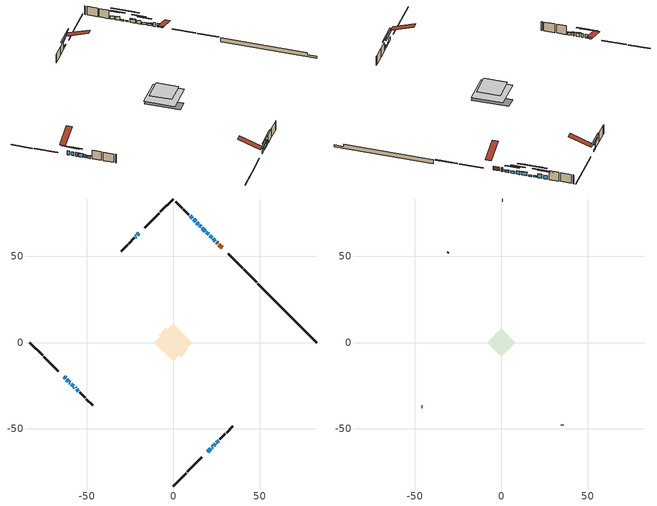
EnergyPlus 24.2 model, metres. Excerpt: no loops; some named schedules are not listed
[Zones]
conditioned space
 floor outside (Floor1 construction): -2.58,0 0,2.58 2.58,0 0,-2.58 z0.64
 floor adiabatic (AdiabaticFloorConstruction): -10.86,0 0,10.86 10.86,0 0,-10.86 z3.08
 floor foundation (Slab1 construction): -8.53,4.34 -4.34,8.53 8.53,-4.34 4.34,-8.53 z-1.62
 wall outside (RimJoist1 construction): 0,-83.03 7.5,-75.54 / -83.03,0 -75.54,-7.5 / 0,83.03 -7.5,75.54 / 48.26,34.78 40.76,42.27 z0.64:0.94
 wall outside (RimJoist2 construction): 8.15,-74.88 16.51,-66.52 / -74.88,-8.15 -66.52,-16.51 / -8.15,74.88 -16.51,66.52 / 40.1,42.93 31.75,51.29 z0.64:0.94
 wall outside (AdiabaticWallConstruction 1): 28.35,54.69 26.35,56.69 / 25.69,57.34 25.05,57.99 z0.64:2.67
 wall outside (AdiabaticWallConstruction): 24.39,58.64 23.1,59.94 z0.64:1.71; 22.44,60.59 21.15,61.89 / 22.29,-60.74 22.73,-60.31 z0.64:1.86; 20.49,62.54 19.2,63.84 / 19.91,-63.12 21.64,-61.4 / 18.54,64.49 16.82,66.22 / -59,-24.04 -57.7,-25.33 / 11.06,71.97 9.77,73.27 z0.64:2.47; -63.12,-19.91 -62.26,-20.78 / -60.08,-22.95 -59.65,-23.38 / 13.01,70.02 11.72,71.32 z0.64:2.77; -61.6,-21.43 -60.74,-22.29 z0.64:2.62; 16.16,66.87 15.19,67.85 / 14.53,68.5 13.67,69.37 / -19.91,63.12 -20.78,62.26 / 23.38,-59.65 24.35,-58.68 z0.64:1.4; -21.43,61.6 -21.86,61.17 / -57.05,-25.99 -56.61,-26.42 z0.64:2.27; 25.01,-58.03 26.3,-56.73 z0.64:2.01; -55.96,-27.08 -54.88,-28.16 z0.64:1.96
 wall outside (Wall1 construction): 26.96,-56.08 30.2,-52.83 / -54.22,-28.81 -50.98,-32.05 / -22.52,60.51 -25.76,57.27 / 9.11,73.92 5.87,77.16 z0.64:5.52
 wall outside (Wall2 construction): 30.86,-52.18 34.56,-48.48 / -50.32,-32.71 -46.62,-36.41 / -26.42,56.62 -30.12,52.91 / 5.21,77.82 1.51,81.52 z0.64:5.52
 wall foundation (FoundationWall1 construction): 48.92,34.12,-1.62 48.92,34.12,0.64 79.62,3.41,0.64 79.62,3.41,-0.56 83.03,0,-0.56 83.03,0,-1.62
 window (WindowConstruction): 24.39,58.64 23.1,59.94 z0.64:1.71
 window (WindowConstruction 9): 22.44,60.59 21.15,61.89 z0.64:1.86
 window (WindowConstruction 10): 20.49,62.54 19.2,63.84 z0.64:2.47
 window (WindowConstruction 11): 19.91,-63.12 21.64,-61.4 z0.64:2.47
 window (WindowConstruction 12): 22.29,-60.74 22.73,-60.31 z0.64:1.86
 window (WindowConstruction 13): -63.12,-19.91 -62.26,-20.78 z0.64:2.77
 window (WindowConstruction 1): 18.54,64.49 16.82,66.22 z0.64:2.47
 window (WindowConstruction 14): -61.6,-21.43 -60.74,-22.29 z0.64:2.62
 window (WindowConstruction 15): -60.08,-22.95 -59.65,-23.38 z0.64:2.77
 window (WindowConstruction 16): 16.16,66.88 15.19,67.85 z0.64:1.4
 window (WindowConstruction 17): 14.53,68.5 13.67,69.36 z0.64:1.4
 window (WindowConstruction 18): -19.91,63.12 -20.78,62.26 z0.64:1.4
 window (WindowConstruction 19): 23.38,-59.65 24.35,-58.68 z0.64:1.4
 window (WindowConstruction 2): -21.43,61.6 -21.86,61.17 z0.64:2.26
 window (WindowConstruction 3): 25.01,-58.03 26.3,-56.73 z0.64:2.01
 window (WindowConstruction 4): -59,-24.04 -57.7,-25.33 z0.64:2.47
 window (WindowConstruction 5): -57.05,-25.99 -56.61,-26.42 z0.64:2.26
 window (WindowConstruction 6): -55.96,-27.08 -54.88,-28.15 z0.64:1.96
 window (WindowConstruction 7): 13.01,70.02 11.72,71.31 z0.64:2.77
 window (WindowConstruction 8): 11.06,71.97 9.77,73.26 z0.64:2.47
 door (Door): 28.35,54.69 26.35,56.69 z0.64:2.67
 door (Door 1): 25.69,57.34 25.05,57.99 z0.64:2.67
 ceiling adiabatic (AdiabaticFloorConstruction): 0,-10.86 10.86,0 0,10.86 -10.86,0 z3.08
attic - vented
 floor to conditioned space (Floor2 construction Reversed): -8.13,0 0,8.13 8.13,0 0,-8.13 z5.52
 wall outside (Wall3 construction): 35.22,-47.82 35.41,-47.62 / -45.97,-37.07 -45.77,-37.27 / -30.78,52.26 -30.98,52.06 / 0.86,82.18 0.66,82.38 z0.64:5.52
 roof outside (Roof1 construction): 19.26,-63.78,5.52 11.34,-55.86,9.25 9.25,-57.95,9.25 17.17,-65.86,5.52; -63.78,-19.26,5.52 -55.86,-11.34,9.25 -57.95,-9.25,9.25 -65.86,-17.17,5.52; -19.26,63.78,5.52 -11.34,55.86,9.25 -9.25,57.95,9.25 -17.17,65.86,5.52; 29,54.03,5.52 21.09,46.12,9.25 23.17,44.03,9.25 31.09,51.95,5.52
shading: 22.95,60.08 24.53,58.5 24.82,58.79 23.25,60.37 z1.91; 19.28,63.75 24.31,58.73 24.6,59.02 19.57,64.05 z4.5; 17.33,65.7 22.36,60.68 22.65,60.97 17.62,66 z5.11; 23.5,-59.53 18.05,-64.99 18.34,-65.28 23.79,-59.82 z5.11; 24.59,-58.44 20.43,-62.61 20.72,-62.9 24.88,-58.73 z4.5; -60.39,-22.64 -64.99,-18.05 -65.28,-18.34 -60.68,-22.93 z5.41; 16.67,66.36 18.68,64.35 18.97,64.64 16.96,66.65 z2.67; -58.87,-24.16 -63.47,-19.57 -63.76,-19.86 -59.16,-24.45 z5.26; -57.79,-25.25 -61.95,-21.08 -62.24,-21.38 -58.08,-25.54 z5.41; 11.38,71.65 19.96,63.07 20.25,63.36 11.68,71.94 z6.78; 9.87,73.17 18.34,64.7 18.63,64.99 10.16,73.46 z6.78; -24.58,58.46 -16.11,66.93 -16.4,67.22 -24.87,58.75 z6.78; 28.16,-54.88 19.58,-63.46 19.87,-63.75 28.45,-55.17 z6.78; -23.73,59.3 -19.57,63.47 -19.86,63.76 -24.02,59.6 z4.9; 26.44,-56.59 24.87,-58.17 25.16,-58.46 26.74,-56.88 z2.21; -57.56,-25.47 -59.14,-23.9 -59.43,-24.19 -57.85,-25.77 z2.67; -56.47,-26.56 -57.19,-25.85 -57.48,-26.14 -56.76,-26.85 z2.47; -54.74,-28.3 -56.1,-26.93 -56.39,-27.23 -55.03,-28.59 z2.16; 9.85,73.18 14.88,68.16 15.17,68.45 10.14,73.47 z5.41; 7.9,75.13 12.93,70.11 13.22,70.4 8.19,75.42 z5.11
[Building]
Building 1: Terrain=Suburbs
[Site:Location]
Montreal Intl AP_QC: Latitude {deg}=45.47; Longitude {deg}=-73.74; Time Zone {hr}=-5; Elevation {m}=36; Keep Site Location Information=Yes
[Site:GroundTemperature:Shallow]
2.07863, -0.316383, -0.508184, 0.628371, 5.19101, 9.73239, 13.6695, 16.1636, 16.3755, 14.347, 10.5102, 6.10817
[Site:WaterMainsTemperature]
Calculation Method=Schedule; Temperature Schedule=mains temperature schedule
[Material] Roughness=Rough; Thermal Absorptance=0.9
Name | Thickness {m} | Conductivity {W/m-K} | Density {kg/m3} | Specific Heat {J/kg-K} | Solar Absorptance | Visible Absorptance
asphalt or fiberglass shingles | 0.00635 | 0.162714 | 1121.4 | 1465.45 | 0.4 | 0.4
ceiling loosefill ins | 0.254 | 0.0480833 | 16.02 | 1046.75 | 0.7 | 0.7
ceiling stud and cavity | 0.1397 | 1.27956 | 65.682 | 1177.47 | 0.7 | 0.7
concrete 4.0 in. | 0.1016 | 1.803125 | 2242.8 | 837.4 | 0.7 | 0.7
concrete 8.0 in. | 0.2032 | 1.803125 | 2242.8 | 837.4 | 0.7 | 0.7
door material | 0.04445 | 0.053851 | 512.64 | 1214.23 | 0.7 | 0.7
exterior vertical ins | 0.0880949 | 0.029427 | 32.04 | 1214.23 | 0.7 | 0.7
floor covering | 0.0127 | 0.0433444 | 54.468 | 1339.84 | 0.6 | 0.6
floor rigid ins; wall rigid ins | 0.103632 | 0.029427 | 32.04 | 1214.23 | 0.7 | 0.7
floor rigid ins 1; wall rigid ins 1 | 0.512978 | 0.029427 | 32.04 | 1214.23 | 0.7 | 0.7
floor stud and cavity | 0.1397 | 0.0976826 | 92.3553 | 1139.71 | 0.7 | 0.7
floor stud and cavity 1 | 0.1397 | 1.75129 | 37.0049 | 1207.88 | 0.7 | 0.7
furniture material conditioned space 1 | 0.1524 | 0.115458 | 640.8 | 1214.23 | 0.6 | 0.6
gypsum board | 0.0127 | 0.160291 | 801 | 837.4 | 0.6 | 0.6
gypsum board 1 | 0.0127 | 0.160291 | 801 | 837.4 | 0.7 | 0.7
osb sheathing 0.5 in. | 0.0127 | 0.115458 | 512.64 | 1214.23 | 0.7 | 0.7
osb sheathing 0.75 in. | 0.01905 | 0.115458 | 512.64 | 1214.23 | 0.7 | 0.7
osb sheathing 2.0 in. | 0.0508 | 0.115458 | 512.64 | 1214.23 | 0.7 | 0.7
rim joist rigid ins | 0.051816 | 0.029427 | 32.04 | 1214.23 | 0.7 | 0.7
rim joist stud and cavity | 0.0508 | 0.0451784 | 125.044 | 1163.47 | 0.6 | 0.6
rim joist stud and cavity 1 | 0.0508 | 0.0327253 | 125.044 | 1163.47 | 0.6 | 0.6
wall stud and cavity | 0.1397 | 0.579149 | 139.0536 | 1170.24 | 0.7 | 0.7
wall stud and cavity 1 | 0.1397 | 0.634752 | 139.0536 | 1170.24 | 0.7 | 0.7
wall stud and cavity 2 | 0.0889 | 6.1454 | 50.32683 | 1063.81 | 0.6 | 0.6
wall stud and cavity 3 | 0.0889 | 0.380278 | 52.3479 | 1209.89 | 0.7 | 0.7
wall stud and cavity 4 | 0.0889 | 0.391764 | 83.0341 | 1211.67 | 0.7 | 0.7
wood siding | 0.0254 | 0.102417 | 544.68 | 1172.36 | 0.4 | 0.4
wood siding 1 | 0.00254 | 0.102417 | 544.68 | 1172.36 | 0.4 | 0.4
wood siding 2; wood siding 3; wood siding 4 | 0.0254 | 0.102417 | 544.68 | 1172.36 | 0.7 | 0.7
[WindowMaterial:SimpleGlazingSystem]
Name | U-Factor {W/m2-K} | Solar Heat Gain Coefficient
WindowMaterial | 2.66241 | 0.61
WindowMaterial 1 | 2.65901 | 0.66
WindowMaterial 10 | 2.67093 | 0.53
WindowMaterial 11 | 2.671499 | 0.52
WindowMaterial 2 | 2.66809 | 0.54
WindowMaterial 3 | 2.66071 | 0.63
WindowMaterial 4 | 2.65958 | 0.65
WindowMaterial 5 | 2.66185 | 0.62
WindowMaterial 6 | 3.96154 | 0.68
WindowMaterial 7 | 2.66809 | 0.55
WindowMaterial 8 | 2.66185 | 0.63
WindowMaterial 9 | 2.66809 | 0.53
[Construction]
AdiabaticFloorConstruction: floor stud and cavity 1, floor rigid ins 1, osb sheathing 0.75 in., floor covering
AdiabaticWallConstruction: wood siding 3, wall rigid ins 1, wall stud and cavity 3, gypsum board
AdiabaticWallConstruction 1: wood siding 4, wall rigid ins 1, wall stud and cavity 3, gypsum board
Door; Door 1: door material
Floor1 construction: floor stud and cavity, floor rigid ins, osb sheathing 0.75 in., floor covering
Floor2 construction Reversed: gypsum board, ceiling stud and cavity, ceiling loosefill ins
FoundationWall1 construction: concrete 8.0 in., gypsum board 1
furniture construction conditioned space 1: furniture material conditioned space 1
PartitionWallConstruction: gypsum board, wall stud and cavity 4, gypsum board
RimJoist1 construction: wood siding 2, osb sheathing 2.0 in., rim joist stud and cavity
RimJoist2 construction: wood siding 2, rim joist rigid ins, osb sheathing 2.0 in., rim joist stud and cavity 1
Roof1 construction: asphalt or fiberglass shingles
Slab1 construction: concrete 4.0 in.
Wall1 construction: wood siding, wall rigid ins, osb sheathing 0.5 in., wall stud and cavity, gypsum board
Wall2 construction: wood siding, wall rigid ins, osb sheathing 0.5 in., wall stud and cavity 1, gypsum board
Wall3 construction: wood siding 1, wall stud and cavity 2
WindowConstruction: WindowMaterial
WindowConstruction 1: WindowMaterial 1
WindowConstruction 10; WindowConstruction 4: WindowMaterial 4
WindowConstruction 11; WindowConstruction 14; WindowConstruction 15; WindowConstruction 8: WindowMaterial 7
WindowConstruction 12: WindowMaterial 9
WindowConstruction 13; WindowConstruction 9: WindowMaterial 8
WindowConstruction 16; WindowConstruction 19: WindowMaterial 10
WindowConstruction 17; WindowConstruction 18: WindowMaterial 11
WindowConstruction 2; WindowConstruction 5: WindowMaterial 2
WindowConstruction 3: WindowMaterial 3
WindowConstruction 6: WindowMaterial 5
WindowConstruction 7: WindowMaterial 6
[Zone] Multiplier=1; Part of Total Floor Area=Yes
Name | Volume {m3}
attic - vented | 80.0299
conditioned space | 917.3
[Space]
Name | Zone | Volume {m3}
attic - vented 1 | attic - vented | 80.0299
conditioned space 1 | conditioned space | 917.3
[ZoneInfiltration:EffectiveLeakageArea]
infil attic - vented 1: Zone or Space=attic - vented 1; Schedule=Always On Discrete; Effective Air Leakage Area {cm2}=5284.4; Stack Coefficient=0.00059862; Wind Coefficient=1.65309e-05
[ZoneMixing]
whole house fan mix: Zone or Space=attic - vented; Schedule=Always On Continuous; Design Flow Rate Calculation Method=Flow/Zone; Design Flow Rate {m3/s}=0; Source Zone or Space=conditioned space
[SurfaceProperty:ExposedFoundationPerimeter]
Slab1: Exposed Perimeter Calculation Method=TotalExposedPerimeter; Total Exposed Perimeter {m}=48.251
[InternalMass] Zone or ZoneList=conditioned space; Space or SpaceList=conditioned space 1
Name | Construction | Surface Area {m2}
furniture mass conditioned space 1 | furniture construction conditioned space 1 | 142.876
partition wall mass | PartitionWallConstruction | 357.189
[Lights]
interior lighting: Zone or ZoneList or Space or SpaceList=conditioned space 1; Schedule=interior lighting schedule; Design Level Calculation Method=LightingLevel; Lighting Level {W}=343.2; Return Air Fraction=0; Fraction Radiant=0.6; Fraction Visible=0.2; Fraction Replaceable=1
[People]
occupants: Zone or ZoneList or Space or SpaceList=conditioned space 1; Number of People Schedule=occupants schedule; Number of People Calculation Method=People; Number of People=3; Fraction Radiant=0.314171; Sensible Heat Fraction=0.56303; Activity Level Schedule=occupants activity schedule; Carbon Dioxide Generation Rate {m3/s-W}=0; Enable ASHRAE 55 Comfort Warnings=No; Mean Radiant Temperature Calculation Type=EnclosureAveraged
[ElectricEquipment] Zone or ZoneList or Space or SpaceList=conditioned space 1; Design Level Calculation Method=EquipmentLevel
Name | Schedule | Design Level {W} | Fraction Latent | Fraction Radiant | Fraction Lost
clothes dryer | clothes dryer schedule | 140.772 | 0.015 | 0.081 | 0.85
clothes washer | clothes washer schedule | 32.1985 | 0.03 | 0.162 | 0.7
cooking range | cooking range schedule | 215.147 | 0.08 | 0.432 | 0.2
dishwasher | dishwasher schedule | 66.8632 | 0.3 | 0.18 | 0.4
fridge | fridge schedule | 72.9452 | 0 | 0.6 | 0
mech vent bath fan 0 | mech vent bath fan 0 schedule | 50.2 | 0 | 0 | 1
mech vent bath fan 1 | mech vent bath fan 1 schedule | 50.2 | 0 | 0 | 1
mech vent house fan | mech vent house fan schedule | 19.9167 | 0 | 0 | 0.5
mech vent house fan cfis | mech vent house fan cfis schedule | 0 | 0 | 0 | 0
mech vent range fan 0 | mech vent range fan 0 schedule | 57 | 0 | 0 | 1
misc plug loads | misc plug loads schedule | 494.7 | 0.045 | 0.513 | 0.1
whole house fan | Always On Discrete | 0 | 0 | 0 | 1
[OtherEquipment] Zone or ZoneList or Space or SpaceList=conditioned space 1; Design Level Calculation Method=EquipmentLevel
Name | Fuel Type | Schedule | Design Level {W} | Fraction Latent | Fraction Radiant | Fraction Lost
clothes dryer 1 | Electricity | clothes dryer schedule | 0 | 0.015 | 0.081 | 0.85
cooking range 1 | Electricity | cooking range schedule | 0 | 0.08 | 0.432 | 0.2
general water use latent | None | general water use schedule | 62.594 | 1 | 0 | 0
general water use sensible | None | general water use schedule | -61.6891 | 0 | 0.6 | 0
mech vent house fan latent load | None | Always On Discrete | 0 | 1 | 0 | 0
mech vent house fan sensible load | None | Always On Discrete | 0 | 0 | 0 | 0
water heater energy adjustment1 | Electricity | Always On Discrete | 0.01 | 0 | 0 | 1
[ZoneInfiltration:DesignFlowRate] Zone or ZoneList or Space or SpaceList=conditioned space 1; Schedule=Always On Discrete; Design Flow Rate Calculation Method=Flow/Zone; Design Flow Rate {m3/s}=0
infil flow; natural vent flow; whole house fan flow
[Foundation:Kiva]
Foundation Kiva 1: Initial Indoor Air Temperature {C}=18; Wall Height Above Grade {m}=0.639989; Wall Depth Below Slab {m}=0.2032; Custom Block Material Name 1=exterior vertical ins; Custom Block Depth 1 {m}=2.26; Custom Block X Position 1 {m}=0.2159; Custom Block Z Position 1 {m}=0
[Foundation:Kiva:Settings]
Soil Conductivity {W/m-K}=0.849921; Soil Density {kg/m3}=1842.3; Soil Specific Heat {J/kg-K}=418.7; Ground Solar Absorptivity=0.9; Ground Thermal Absorptivity=0.9; Ground Surface Roughness {m}=0.03; Far-Field Width {m}=40; Deep-Ground Boundary Condition=ZeroFlux; Deep-Ground Depth {m}=40; Minimum Cell Dimension {m}=0.2; Maximum Cell Growth Coefficient=3; Simulation Timestep=Timestep
[Exterior:Lights]
exterior lighting: Schedule=exterior lighting schedule; Design Level {W}=75.6
[Schedule:Constant]
Name | Hourly Value
Always On Continuous; mech vent house fan schedule; mech vent house fan cfis schedule; Always On Discrete | 1
occupants activity schedule | 117.228
fridge schedule | 0
[Schedule:Week:Daily]
interior lighting schedule Week Rule - Jan1-Jan27: interior lighting schedule day, interior lighting schedule day, interior lighting schedule day, interior lighting schedule day, interior lighting schedule day, interior lighting schedule day, interior lighting schedule day, interior lighting schedule default day, interior lighting schedule default day, interior lighting schedule default day, interior lighting schedule default day, interior lighting schedule default day
interior lighting schedule Week Rule - Jan28-Feb3: interior lighting schedule day, interior lighting schedule day, interior lighting schedule day, interior lighting schedule day, interior lighting schedule day 1, interior lighting schedule day 1, interior lighting schedule day 1, interior lighting schedule default day, interior lighting schedule default day, interior lighting schedule default day, interior lighting schedule default day, interior lighting schedule default day
interior lighting schedule Week Rule - Feb4-Feb24: interior lighting schedule day 1, interior lighting schedule day 1, interior lighting schedule day 1, interior lighting schedule day 1, interior lighting schedule day 1, interior lighting schedule day 1, interior lighting schedule day 1, interior lighting schedule default day, interior lighting schedule default day, interior lighting schedule default day, interior lighting schedule default day, interior lighting schedule default day
interior lighting schedule Week Rule - Feb25-Mar3: interior lighting schedule day 1, interior lighting schedule day 1, interior lighting schedule day 1, interior lighting schedule day 1, interior lighting schedule day 2, interior lighting schedule day 2, interior lighting schedule day 2, interior lighting schedule default day, interior lighting schedule default day, interior lighting schedule default day, interior lighting schedule default day, interior lighting schedule default day
interior lighting schedule Week Rule - Mar4-Mar31: interior lighting schedule day 2, interior lighting schedule day 2, interior lighting schedule day 2, interior lighting schedule day 2, interior lighting schedule day 2, interior lighting schedule day 2, interior lighting schedule day 2, interior lighting schedule default day, interior lighting schedule default day, interior lighting schedule default day, interior lighting schedule default day, interior lighting schedule default day
interior lighting schedule Week Rule - Apr1-Apr28: interior lighting schedule day 3, interior lighting schedule day 3, interior lighting schedule day 3, interior lighting schedule day 3, interior lighting schedule day 3, interior lighting schedule day 3, interior lighting schedule day 3, interior lighting schedule default day, interior lighting schedule default day, interior lighting schedule default day, interior lighting schedule default day, interior lighting schedule default day
interior lighting schedule Week Rule - Apr29-May5: interior lighting schedule day 3, interior lighting schedule day 3, interior lighting schedule day 4, interior lighting schedule day 4, interior lighting schedule day 4, interior lighting schedule day 4, interior lighting schedule day 4, interior lighting schedule default day, interior lighting schedule default day, interior lighting schedule default day, interior lighting schedule default day, interior lighting schedule default day
interior lighting schedule Week Rule - May6-May26: interior lighting schedule day 4, interior lighting schedule day 4, interior lighting schedule day 4, interior lighting schedule day 4, interior lighting schedule day 4, interior lighting schedule day 4, interior lighting schedule day 4, interior lighting schedule default day, interior lighting schedule default day, interior lighting schedule default day, interior lighting schedule default day, interior lighting schedule default day
interior lighting schedule Week Rule - May27-Jun2: interior lighting schedule day 4, interior lighting schedule day 4, interior lighting schedule day 4, interior lighting schedule day 4, interior lighting schedule day 4, interior lighting schedule day 5, interior lighting schedule day 5, interior lighting schedule default day, interior lighting schedule default day, interior lighting schedule default day, interior lighting schedule default day, interior lighting schedule default day
interior lighting schedule Week Rule - Jun3-Jun30: interior lighting schedule day 5, interior lighting schedule day 5, interior lighting schedule day 5, interior lighting schedule day 5, interior lighting schedule day 5, interior lighting schedule day 5, interior lighting schedule day 5, interior lighting schedule default day, interior lighting schedule default day, interior lighting schedule default day, interior lighting schedule default day, interior lighting schedule default day
interior lighting schedule Week Rule - Jul1-Jul28: interior lighting schedule day 6, interior lighting schedule day 6, interior lighting schedule day 6, interior lighting schedule day 6, interior lighting schedule day 6, interior lighting schedule day 6, interior lighting schedule day 6, interior lighting schedule default day, interior lighting schedule default day, interior lighting schedule default day, interior lighting schedule default day, interior lighting schedule default day
interior lighting schedule Week Rule - Jul29-Aug4: interior lighting schedule day 6, interior lighting schedule day 6, interior lighting schedule day 6, interior lighting schedule day 7, interior lighting schedule day 7, interior lighting schedule day 7, interior lighting schedule day 7, interior lighting schedule default day, interior lighting schedule default day, interior lighting schedule default day, interior lighting schedule default day, interior lighting schedule default day
interior lighting schedule Week Rule - Aug5-Aug25: interior lighting schedule day 7, interior lighting schedule day 7, interior lighting schedule day 7, interior lighting schedule day 7, interior lighting schedule day 7, interior lighting schedule day 7, interior lighting schedule day 7, interior lighting schedule default day, interior lighting schedule default day, interior lighting schedule default day, interior lighting schedule default day, interior lighting schedule default day
interior lighting schedule Week Rule - Aug26-Sep1: interior lighting schedule day 7, interior lighting schedule day 7, interior lighting schedule day 7, interior lighting schedule day 7, interior lighting schedule day 7, interior lighting schedule day 7, interior lighting schedule day 8, interior lighting schedule default day, interior lighting schedule default day, interior lighting schedule default day, interior lighting schedule default day, interior lighting schedule default day
interior lighting schedule Week Rule - Sep2-Sep29: interior lighting schedule day 8, interior lighting schedule day 8, interior lighting schedule day 8, interior lighting schedule day 8, interior lighting schedule day 8, interior lighting schedule day 8, interior lighting schedule day 8, interior lighting schedule default day, interior lighting schedule default day, interior lighting schedule default day, interior lighting schedule default day, interior lighting schedule default day
interior lighting schedule Week Rule - Sep30-Oct6: interior lighting schedule day 8, interior lighting schedule day 9, interior lighting schedule day 9, interior lighting schedule day 9, interior lighting schedule day 9, interior lighting schedule day 9, interior lighting schedule day 9, interior lighting schedule default day, interior lighting schedule default day, interior lighting schedule default day, interior lighting schedule default day, interior lighting schedule default day
interior lighting schedule Week Rule - Oct7-Oct27: interior lighting schedule day 9, interior lighting schedule day 9, interior lighting schedule day 9, interior lighting schedule day 9, interior lighting schedule day 9, interior lighting schedule day 9, interior lighting schedule day 9, interior lighting schedule default day, interior lighting schedule default day, interior lighting schedule default day, interior lighting schedule default day, interior lighting schedule default day
interior lighting schedule Week Rule - Oct28-Nov3: interior lighting schedule day 9, interior lighting schedule day 9, interior lighting schedule day 9, interior lighting schedule day 9, interior lighting schedule day 10, interior lighting schedule day 10, interior lighting schedule day 10, interior lighting schedule default day, interior lighting schedule default day, interior lighting schedule default day, interior lighting schedule default day, interior lighting schedule default day
interior lighting schedule Week Rule - Nov4-Nov24: interior lighting schedule day 10, interior lighting schedule day 10, interior lighting schedule day 10, interior lighting schedule day 10, interior lighting schedule day 10, interior lighting schedule day 10, interior lighting schedule day 10, interior lighting schedule default day, interior lighting schedule default day, interior lighting schedule default day, interior lighting schedule default day, interior lighting schedule default day
interior lighting schedule Week Rule - Nov25-Dec1: interior lighting schedule day 10, interior lighting schedule day 10, interior lighting schedule day 10, interior lighting schedule day 10, interior lighting schedule day 10, interior lighting schedule day 10, interior lighting schedule day 11, interior lighting schedule default day, interior lighting schedule default day, interior lighting schedule default day, interior lighting schedule default day, interior lighting schedule default day
interior lighting schedule Week Rule - Dec2-Dec31: interior lighting schedule day 11, interior lighting schedule day 11, interior lighting schedule day 11, interior lighting schedule day 11, interior lighting schedule day 11, interior lighting schedule day 11, interior lighting schedule day 11, interior lighting schedule default day, interior lighting schedule default day, interior lighting schedule default day, interior lighting schedule default day, interior lighting schedule default day
occupants schedule Week Rule - Jan1-Dec31: occupants schedule day, occupants schedule day, occupants schedule day, occupants schedule day, occupants schedule day, occupants schedule day, occupants schedule day, occupants schedule default day, occupants schedule default day, occupants schedule default day, occupants schedule default day, occupants schedule default day
clothes dryer schedule Week Rule - Jan1-Dec31: clothes dryer schedule day, clothes dryer schedule day, clothes dryer schedule day, clothes dryer schedule day, clothes dryer schedule day, clothes dryer schedule day, clothes dryer schedule day, clothes dryer schedule default day, clothes dryer schedule default day, clothes dryer schedule default day, clothes dryer schedule default day, clothes dryer schedule default day
clothes washer schedule Week Rule - Jan1-Dec31: clothes washer schedule day, clothes washer schedule day, clothes washer schedule day, clothes washer schedule day, clothes washer schedule day, clothes washer schedule day, clothes washer schedule day, clothes washer schedule default day, clothes washer schedule default day, clothes washer schedule default day, clothes washer schedule default day, clothes washer schedule default day
cooking range schedule Week Rule - Jan1-Dec31: cooking range schedule day, cooking range schedule day, cooking range schedule day, cooking range schedule day, cooking range schedule day, cooking range schedule day, cooking range schedule day, cooking range schedule default day, cooking range schedule default day, cooking range schedule default day, cooking range schedule default day, cooking range schedule default day
dishwasher schedule Week Rule - Jan1-Dec31: dishwasher schedule day, dishwasher schedule day, dishwasher schedule day, dishwasher schedule day, dishwasher schedule day, dishwasher schedule day, dishwasher schedule day, dishwasher schedule default day, dishwasher schedule default day, dishwasher schedule default day, dishwasher schedule default day, dishwasher schedule default day
mech vent bath fan 0 schedule Week Rule - Jan1-Dec31: mech vent bath fan 0 schedule day, mech vent bath fan 0 schedule day, mech vent bath fan 0 schedule day, mech vent bath fan 0 schedule day, mech vent bath fan 0 schedule day, mech vent bath fan 0 schedule day, mech vent bath fan 0 schedule day, mech vent bath fan 0 schedule default day, mech vent bath fan 0 schedule default day, mech vent bath fan 0 schedule default day, mech vent bath fan 0 schedule default day, mech vent bath fan 0 schedule default day
mech vent bath fan 1 schedule Week Rule - Jan1-Dec31: mech vent bath fan 1 schedule day, mech vent bath fan 1 schedule day, mech vent bath fan 1 schedule day, mech vent bath fan 1 schedule day, mech vent bath fan 1 schedule day, mech vent bath fan 1 schedule day, mech vent bath fan 1 schedule day, mech vent bath fan 1 schedule default day, mech vent bath fan 1 schedule default day, mech vent bath fan 1 schedule default day, mech vent bath fan 1 schedule default day, mech vent bath fan 1 schedule default day
mech vent range fan 0 schedule Week Rule - Jan1-Dec31: mech vent range fan 0 schedule day, mech vent range fan 0 schedule day, mech vent range fan 0 schedule day, mech vent range fan 0 schedule day, mech vent range fan 0 schedule day, mech vent range fan 0 schedule day, mech vent range fan 0 schedule day, mech vent range fan 0 schedule default day, mech vent range fan 0 schedule default day, mech vent range fan 0 schedule default day, mech vent range fan 0 schedule default day, mech vent range fan 0 schedule default day
misc plug loads schedule Week Rule - Jan1-Dec31: misc plug loads schedule day, misc plug loads schedule day, misc plug loads schedule day, misc plug loads schedule day, misc plug loads schedule day, misc plug loads schedule day, misc plug loads schedule day, misc plug loads schedule default day, misc plug loads schedule default day, misc plug loads schedule default day, misc plug loads schedule default day, misc plug loads schedule default day
general water use schedule Week Rule - Jan1-Dec31: general water use schedule day, general water use schedule day, general water use schedule day, general water use schedule day, general water use schedule day, general water use schedule day, general water use schedule day, general water use schedule default day, general water use schedule default day, general water use schedule default day, general water use schedule default day, general water use schedule default day
exterior lighting schedule Week Rule - Jan1-Jan27: exterior lighting schedule day, exterior lighting schedule day, exterior lighting schedule day, exterior lighting schedule day, exterior lighting schedule day, exterior lighting schedule day, exterior lighting schedule day, exterior lighting schedule default day, exterior lighting schedule default day, exterior lighting schedule default day, exterior lighting schedule default day, exterior lighting schedule default day
exterior lighting schedule Week Rule - Jan28-Feb3: exterior lighting schedule day, exterior lighting schedule day, exterior lighting schedule day, exterior lighting schedule day, exterior lighting schedule day 1, exterior lighting schedule day 1, exterior lighting schedule day 1, exterior lighting schedule default day, exterior lighting schedule default day, exterior lighting schedule default day, exterior lighting schedule default day, exterior lighting schedule default day
exterior lighting schedule Week Rule - Feb4-Feb24: exterior lighting schedule day 1, exterior lighting schedule day 1, exterior lighting schedule day 1, exterior lighting schedule day 1, exterior lighting schedule day 1, exterior lighting schedule day 1, exterior lighting schedule day 1, exterior lighting schedule default day, exterior lighting schedule default day, exterior lighting schedule default day, exterior lighting schedule default day, exterior lighting schedule default day
exterior lighting schedule Week Rule - Feb25-Mar3: exterior lighting schedule day 1, exterior lighting schedule day 1, exterior lighting schedule day 1, exterior lighting schedule day 1, exterior lighting schedule day 2, exterior lighting schedule day 2, exterior lighting schedule day 2, exterior lighting schedule default day, exterior lighting schedule default day, exterior lighting schedule default day, exterior lighting schedule default day, exterior lighting schedule default day
exterior lighting schedule Week Rule - Mar4-Mar31: exterior lighting schedule day 2, exterior lighting schedule day 2, exterior lighting schedule day 2, exterior lighting schedule day 2, exterior lighting schedule day 2, exterior lighting schedule day 2, exterior lighting schedule day 2, exterior lighting schedule default day, exterior lighting schedule default day, exterior lighting schedule default day, exterior lighting schedule default day, exterior lighting schedule default day
exterior lighting schedule Week Rule - Apr1-Apr28: exterior lighting schedule day 3, exterior lighting schedule day 3, exterior lighting schedule day 3, exterior lighting schedule day 3, exterior lighting schedule day 3, exterior lighting schedule day 3, exterior lighting schedule day 3, exterior lighting schedule default day, exterior lighting schedule default day, exterior lighting schedule default day, exterior lighting schedule default day, exterior lighting schedule default day
exterior lighting schedule Week Rule - Apr29-May5: exterior lighting schedule day 3, exterior lighting schedule day 3, exterior lighting schedule day 4, exterior lighting schedule day 4, exterior lighting schedule day 4, exterior lighting schedule day 4, exterior lighting schedule day 4, exterior lighting schedule default day, exterior lighting schedule default day, exterior lighting schedule default day, exterior lighting schedule default day, exterior lighting schedule default day
exterior lighting schedule Week Rule - May6-May26: exterior lighting schedule day 4, exterior lighting schedule day 4, exterior lighting schedule day 4, exterior lighting schedule day 4, exterior lighting schedule day 4, exterior lighting schedule day 4, exterior lighting schedule day 4, exterior lighting schedule default day, exterior lighting schedule default day, exterior lighting schedule default day, exterior lighting schedule default day, exterior lighting schedule default day
exterior lighting schedule Week Rule - May27-Jun2: exterior lighting schedule day 4, exterior lighting schedule day 4, exterior lighting schedule day 4, exterior lighting schedule day 4, exterior lighting schedule day 4, exterior lighting schedule day 5, exterior lighting schedule day 5, exterior lighting schedule default day, exterior lighting schedule default day, exterior lighting schedule default day, exterior lighting schedule default day, exterior lighting schedule default day
[Schedule:Year]
interior lighting schedule: interior lighting schedule Week Rule - Jan1-Jan27, 1, 1, 1, 27, interior lighting schedule Week Rule - Jan28-Feb3, 1, 28, 2, 3, interior lighting schedule Week Rule - Feb4-Feb24, 2, 4, 2, 24, interior lighting schedule Week Rule - Feb25-Mar3, 2, 25, 3, 3, interior lighting schedule Week Rule - Mar4-Mar31, 3, 4, 3, 31, interior lighting schedule Week Rule - Apr1-Apr28, 4, 1, 4, 28, interior lighting schedule Week Rule - Apr29-May5, 4, 29, 5, 5, interior lighting schedule Week Rule - May6-May26, 5, 6, 5, 26, interior lighting schedule Week Rule - May27-Jun2, 5, 27, 6, 2, interior lighting schedule Week Rule - Jun3-Jun30, 6, 3, 6, 30, interior lighting schedule Week Rule - Jul1-Jul28, 7, 1, 7, 28, interior lighting schedule Week Rule - Jul29-Aug4, 7, 29, 8, 4, interior lighting schedule Week Rule - Aug5-Aug25, 8, 5, 8, 25, interior lighting schedule Week Rule - Aug26-Sep1, 8, 26, 9, 1, interior lighting schedule Week Rule - Sep2-Sep29, 9, 2, 9, 29, interior lighting schedule Week Rule - Sep30-Oct6, 9, 30, 10, 6, interior lighting schedule Week Rule - Oct7-Oct27, 10, 7, 10, 27, interior lighting schedule Week Rule - Oct28-Nov3, 10, 28, 11, 3, interior lighting schedule Week Rule - Nov4-Nov24, 11, 4, 11, 24, interior lighting schedule Week Rule - Nov25-Dec1, 11, 25, 12, 1, interior lighting schedule Week Rule - Dec2-Dec31, 12, 2, 12, 31
occupants schedule: occupants schedule Week Rule - Jan1-Dec31, 1, 1, 12, 31
clothes dryer schedule: clothes dryer schedule Week Rule - Jan1-Dec31, 1, 1, 12, 31
clothes washer schedule: clothes washer schedule Week Rule - Jan1-Dec31, 1, 1, 12, 31
cooking range schedule: cooking range schedule Week Rule - Jan1-Dec31, 1, 1, 12, 31
dishwasher schedule: dishwasher schedule Week Rule - Jan1-Dec31, 1, 1, 12, 31
mech vent bath fan 0 schedule: mech vent bath fan 0 schedule Week Rule - Jan1-Dec31, 1, 1, 12, 31
mech vent bath fan 1 schedule: mech vent bath fan 1 schedule Week Rule - Jan1-Dec31, 1, 1, 12, 31
mech vent range fan 0 schedule: mech vent range fan 0 schedule Week Rule - Jan1-Dec31, 1, 1, 12, 31
misc plug loads schedule: misc plug loads schedule Week Rule - Jan1-Dec31, 1, 1, 12, 31
general water use schedule: general water use schedule Week Rule - Jan1-Dec31, 1, 1, 12, 31
exterior lighting schedule: exterior lighting schedule Week Rule - Jan1-Jan27, 1, 1, 1, 27, exterior lighting schedule Week Rule - Jan28-Feb3, 1, 28, 2, 3, exterior lighting schedule Week Rule - Feb4-Feb24, 2, 4, 2, 24, exterior lighting schedule Week Rule - Feb25-Mar3, 2, 25, 3, 3, exterior lighting schedule Week Rule - Mar4-Mar31, 3, 4, 3, 31, exterior lighting schedule Week Rule - Apr1-Apr28, 4, 1, 4, 28, exterior lighting schedule Week Rule - Apr29-May5, 4, 29, 5, 5, exterior lighting schedule Week Rule - May6-May26, 5, 6, 5, 26, exterior lighting schedule Week Rule - May27-Jun2, 5, 27, 6, 2, exterior lighting schedule Week Rule - Jun3-Jun30, 6, 3, 6, 30, exterior lighting schedule Week Rule - Jul1-Jul28, 7, 1, 7, 28, exterior lighting schedule Week Rule - Jul29-Aug4, 7, 29, 8, 4, exterior lighting schedule Week Rule - Aug5-Aug25, 8, 5, 8, 25, exterior lighting schedule Week Rule - Aug26-Sep1, 8, 26, 9, 1, exterior lighting schedule Week Rule - Sep2-Sep29, 9, 2, 9, 29, exterior lighting schedule Week Rule - Sep30-Oct6, 9, 30, 10, 6, exterior lighting schedule Week Rule - Oct7-Oct27, 10, 7, 10, 27, exterior lighting schedule Week Rule - Oct28-Nov3, 10, 28, 11, 3, exterior lighting schedule Week Rule - Nov4-Nov24, 11, 4, 11, 24, exterior lighting schedule Week Rule - Nov25-Dec1, 11, 25, 12, 1, exterior lighting schedule Week Rule - Dec2-Dec31, 12, 2, 12, 31
[Schedule:Compact]
mains temperature schedule: Through: 01/01, For: AllDays, Until: 24:00, 6.56833, Through: 01/02, For: AllDays, Until: 24:00, 6.48722, Through: 01/03, For: AllDays, Until: 24:00, 6.40722, Through: 01/04, For: AllDays, Until: 24:00, 6.32889, Through: 01/05, For: AllDays, Until: 24:00, 6.25167, Through: 01/06, For: AllDays, Until: 24:00, 6.17611, Through: 01/07, For: AllDays, Until: 24:00, 6.10222, Through: 01/08, For: AllDays, Until: 24:00, 6.02944, Through: 01/09, For: AllDays, Until: 24:00, 5.95833, Through: 01/10, For: AllDays, Until: 24:00, 5.88889, Through: 01/11, For: AllDays, Until: 24:00, 5.82056, Through: 01/12, For: AllDays, Until: 24:00, 5.75444, Through: 01/13, For: AllDays, Until: 24:00, 5.68944, Through: 01/14, For: AllDays, Until: 24:00, 5.62611, Through: 01/15, For: AllDays, Until: 24:00, 5.56444, Through: 01/16, For: AllDays, Until: 24:00, 5.50444, Through: 01/17, For: AllDays, Until: 24:00, 5.44611, Through: 01/18, For: AllDays, Until: 24:00, 5.38944, Through: 01/19, For: AllDays, Until: 24:00, 5.33389, Through: 01/20, For: AllDays, Until: 24:00, 5.28111, Through: 01/21, For: AllDays, Until: 24:00, 5.22944, Through: 01/22, For: AllDays, Until: 24:00, 5.17944, Through: 01/23, For: AllDays, Until: 24:00, 5.13111, Through: 01/24, For: AllDays, Until: 24:00, 5.085, Through: 01/25, For: AllDays, Until: 24:00, 5.04056, Through: 01/26, For: AllDays, Until: 24:00, 4.99778, Through: 01/27, For: AllDays, Until: 24:00, 4.95667, Through: 01/28, For: AllDays, Until: 24:00, 4.91778, Through: 01/29, For: AllDays, Until: 24:00, 4.88056, Through: 01/30, For: AllDays, Until: 24:00, 4.845, Through: 01/31, For: AllDays, Until: 24:00, 4.81167, Through: 02/01, For: AllDays, Until: 24:00, 4.77944, Through: 02/02, For: AllDays, Until: 24:00, 4.75, Through: 02/03, For: AllDays, Until: 24:00, 4.72167, Through: 02/04, For: AllDays, Until: 24:00, 4.69611, Through: 02/05, For: AllDays, Until: 24:00, 4.67167, Through: 02/06, For: AllDays, Until: 24:00, 4.64944, Through: 02/07, For: AllDays, Until: 24:00, 4.62889, Through: 02/08, For: AllDays, Until: 24:00, 4.61056, Through: 02/09, For: AllDays, Until: 24:00, 4.59389, Through: 02/10, For: AllDays, Until: 24:00, 4.57944, Through: 02/11, For: AllDays, Until: 24:00, 4.56667, Through: 02/12, For: AllDays, Until: 24:00, 4.55611, Through: 02/13, For: AllDays, Until: 24:00, 4.54722, Through: 02/14, For: AllDays, Until: 24:00, 4.54056, Through: 02/15, For: AllDays, Until: 24:00, 4.53556, Through: 02/16, For: AllDays, Until: 24:00, 4.53278, Through: 02/17, For: AllDays, Until: 24:00, 4.53167, Through: 02/18, For: AllDays, Until: 24:00, 4.53278, Through: 02/19, For: AllDays, Until: 24:00, 4.53556, Through: 02/20, For: AllDays, Until: 24:00, 4.54056, Through: 02/21, For: AllDays, Until: 24:00, 4.54722, Through: 02/22, For: AllDays, Until: 24:00, 4.55611, Through: 02/23, For: AllDays, Until: 24:00, 4.56667, Through: 02/24, For: AllDays, Until: 24:00, 4.57944, Through: 02/25, For: AllDays, Until: 24:00, 4.59389, Through: 02/26, For: AllDays, Until: 24:00, 4.61056, Through: 02/27, For: AllDays, Until: 24:00, 4.62889, Through: 02/28, For: AllDays, Until: 24:00, 4.64889, Through: 03/01, For: AllDays, Until: 24:00, 4.67111, Through: 03/02, For: AllDays, Until: 24:00, 4.69556, Through: 03/03, For: AllDays, Until: 24:00, 4.72167, Through: 03/04, For: AllDays, Until: 24:00, 4.74944, Through: 03/05, For: AllDays, Until: 24:00, 4.77944, Through: 03/06, For: AllDays, Until: 24:00, 4.81111, Through: 03/07, For: AllDays, Until: 24:00, 4.84444, Through: 03/08, For: AllDays, Until: 24:00, 4.88, Through: 03/09, For: AllDays, Until: 24:00, 4.91722, Through: 03/10, For: AllDays, Until: 24:00, 4.95611, Through: 03/11, For: AllDays, Until: 24:00, 4.99722, Through: 03/12, For: AllDays, Until: 24:00, 5.04, Through: 03/13, For: AllDays, Until: 24:00, 5.08444, Through: 03/14, For: AllDays, Until: 24:00, 5.13056, Through: 03/15, For: AllDays, Until: 24:00, 5.17889, Through: 03/16, For: AllDays, Until: 24:00, 5.22833, Through: 03/17, For: AllDays, Until: 24:00, 5.28, Through: 03/18, For: AllDays, Until: 24:00, 5.33333, Through: 03/19, For: AllDays, Until: 24:00, 5.38833, Through: 03/20, For: AllDays, Until: 24:00, 5.445, Through: 03/21, For: AllDays, Until: 24:00, 5.50333, Through: 03/22, For: AllDays, Until: 24:00, 5.56333, Through: 03/23, For: AllDays, Until: 24:00, 5.625, Through: 03/24, For: AllDays, Until: 24:00, 5.68833, Through: 03/25, For: AllDays, Until: 24:00, 5.75333, Through: 03/26, For: AllDays, Until: 24:00, 5.81944, Through: 03/27, For: AllDays, Until: 24:00, 5.88778, Through: 03/28, For: AllDays, Until: 24:00, 5.95722, Through: 03/29, For: AllDays, Until: 24:00, 6.02833, Through: 03/30, For: AllDays, Until: 24:00, 6.10111, Through: 03/31, For: AllDays, Until: 24:00, 6.175, Through: 04/01, For: AllDays, Until: 24:00, 6.25056, Through: 04/02, For: AllDays, Until: 24:00, 6.32778, Through: 04/03, For: AllDays, Until: 24:00, 6.40611, Through: 04/04, For: AllDays, Until: 24:00, 6.48556, Through: 04/05, For: AllDays, Until: 24:00, 6.56722, Through: 04/06, For: AllDays, Until: 24:00, 6.64944, Through: 04/07, For: AllDays, Until: 24:00, 6.73333, Through: 04/08, For: AllDays, Until: 24:00, 6.81833, Through: 04/09, For: AllDays, Until: 24:00, 6.905, Through: 04/10, For: AllDays, Until: 24:00, 6.99278, Through: 04/11, For: AllDays, Until: 24:00, 7.08111, Through: 04/12, For: AllDays, Until: 24:00, 7.17167, Through: 04/13, For: AllDays, Until: 24:00, 7.26278, Through: 04/14, For: AllDays, Until: 24:00, 7.355, Through: 04/15, For: AllDays, Until: 24:00, 7.44833, Through: 04/16, For: AllDays, Until: 24:00, 7.54278, Through: 04/17, For: AllDays, Until: 24:00, 7.63889, Through: 04/18, For: AllDays, Until: 24:00, 7.735, Through: 04/19, For: AllDays, Until: 24:00, 7.83278, Through: 04/20, For: AllDays, Until: 24:00, 7.93167, Through: 04/21, For: AllDays, Until: 24:00, 8.03111, Through: 04/22, For: AllDays, Until: 24:00, 8.13167, Through: 04/23, For: AllDays, Until: 24:00, 8.23278, Through: 04/24, For: AllDays, Until: 24:00, 8.335, Through: 04/25, For: AllDays, Until: 24:00, 8.43778, Through: 04/26, For: AllDays, Until: 24:00, 8.54167, Through: 04/27, For: AllDays, Until: 24:00, 8.64611, Through: 04/28, For: AllDays, Until: 24:00, 8.75167, Through: 04/29, For: AllDays, Until: 24:00, 8.85778, Through: 04/30, For: AllDays, Until: 24:00, 8.96444, Through: 05/01, For: AllDays, Until: 24:00, 9.07167, Through: 05/02, For: AllDays, Until: 24:00, 9.17944, Through: 05/03, For: AllDays, Until: 24:00, 9.28778, Through: 05/04, For: AllDays, Until: 24:00, 9.39667, Through: 05/05, For: AllDays, Until: 24:00, 9.50667, Through: 05/06, For: AllDays, Until: 24:00, 9.61667, Through: 05/07, For: AllDays, Until: 24:00, 9.72667, Through: 05/08, For: AllDays, Until: 24:00, 9.83778, Through: 05/09, For: AllDays, Until: 24:00, 9.94889, Through: 05/10, For: AllDays, Until: 24:00, 10.0606, Through: 05/11, For: AllDays, Until: 24:00, 10.1722, Through: 05/12, For: AllDays, Until: 24:00, 10.2844, Through: 05/13, For: AllDays, Until: 24:00, 10.3967, Through: 05/14, For: AllDays, Until: 24:00, 10.5094, Through: 05/15, For: AllDays, Until: 24:00, 10.6222, Through: 05/16, For: AllDays, Until: 24:00, 10.735, Through: 05/17, For: AllDays, Until: 24:00, 10.8478, Through: 05/18, For: AllDays, Until: 24:00, 10.9611, Through: 05/19, For: AllDays, Until: 24:00, 11.0744, Through: 05/20, For: AllDays, Until: 24:00, 11.1872, Through: 05/21, For: AllDays, Until: 24:00, 11.3006, Through: 05/22, For: AllDays, Until: 24:00, 11.4133, Through: 05/23, For: AllDays, Until: 24:00, 11.5267, Through: 05/24, For: AllDays, Until: 24:00, 11.6394, Through: 05/25, For: AllDays, Until: 24:00, 11.7522, Through: 05/26, For: AllDays, Until: 24:00, 11.8644, Through: 05/27, For: AllDays, Until: 24:00, 11.9767, Through: 05/28, For: AllDays, Until: 24:00, 12.0889, Through: 05/29, For: AllDays, Until: 24:00, 12.2006, Through: 05/30, For: AllDays, Until: 24:00, 12.3122, Through: 05/31, For: AllDays, Until: 24:00, 12.4228, Through: 06/01, For: AllDays, Until: 24:00, 12.5339, Through: 06/02, For: AllDays, Until: 24:00, 12.6439, Through: 06/03, For: AllDays, Until: 24:00, 12.7539, Through: 06/04, For: AllDays, Until: 24:00, 12.8628, Through: 06/05, For: AllDays, Until: 24:00, 12.9717, Through: 06/06, For: AllDays, Until: 24:00, 13.08, Through: 06/07, For: AllDays, Until: 24:00, 13.1878, Through: 06/08, For: AllDays, Until: 24:00, 13.2944, Through: 06/09, For: AllDays, Until: 24:00, 13.4011, Through: 06/10, For: AllDays, Until: 24:00, 13.5067, Through: 06/11, For: AllDays, Until: 24:00, 13.6117, Through: 06/12, For: AllDays, Until: 24:00, 13.7156, Through: 06/13, For: AllDays, Until: 24:00, 13.8194, Through: 06/14, For: AllDays, Until: 24:00, 13.9222, Through: 06/15, For: AllDays, Until: 24:00, 14.0239, Through: 06/16, For: AllDays, Until: 24:00, 14.125, Through: 06/17, For: AllDays, Until: 24:00, 14.225, Through: 06/18, For: AllDays, Until: 24:00, 14.3239, Through: 06/19, For: AllDays, Until: 24:00, 14.4222, Through: 06/20, For: AllDays, Until: 24:00, 14.5194, Through: 06/21, For: AllDays, Until: 24:00, 14.6156, Through: 06/22, For: AllDays, Until: 24:00, 14.7106, Through: 06/23, For: AllDays, Until: 24:00, 14.805, Through: 06/24, For: AllDays, Until: 24:00, 14.8978, Through: 06/25, For: AllDays, Until: 24:00, 14.9894, Through: 06/26, For: AllDays, Until: 24:00, 15.0806, Through: 06/27, For: AllDays, Until: 24:00, 15.17, Through: 06/28, For: AllDays, Until: 24:00, 15.2583, Through: 06/29, For: AllDays, Until: 24:00, 15.3456, Through: 06/30, For: AllDays, Until: 24:00, 15.4311, Through: 07/01, For: AllDays, Until: 24:00, 15.5161, Through: 07/02, For: AllDays, Until: 24:00, 15.5989, Through: 07/03, For: AllDays, Until: 24:00, 15.6811, Through: 07/04, For: AllDays, Until: 24:00, 15.7617, Through: 07/05, For: AllDays, Until: 24:00, 15.8411, Through: 07/06, For: AllDays, Until: 24:00, 15.9189, Through: 07/07, For: AllDays, Until: 24:00, 15.995, Through: 07/08, For: AllDays, Until: 24:00, 16.07, Through: 07/09, For: AllDays, Until: 24:00, 16.1433, Through: 07/10, For: AllDays, Until: 24:00, 16.2156, Through: 07/11, For: AllDays, Until: 24:00, 16.2861, Through: 07/12, For: AllDays, Until: 24:00, 16.355, Through: 07/13, For: AllDays, Until: 24:00, 16.4222, Through: 07/14, For: AllDays, Until: 24:00, 16.4878, Through: 07/15, For: AllDays, Until: 24:00, 16.5522, Through: 07/16, For: AllDays, Until: 24:00, 16.615, Through: 07/17, For: AllDays, Until: 24:00, 16.6756, Through: 07/18, For: AllDays, Until: 24:00, 16.735, Through: 07/19, For: AllDays, Until: 24:00, 16.7928, Through: 07/20, For: AllDays, Until: 24:00, 16.8489, Through: 07/21, For: AllDays, Until: 24:00, 16.9028, Through: 07/22, For: AllDays, Until: 24:00, 16.9556, Through: 07/23, For: AllDays, Until: 24:00, 17.0061, Through: 07/24, For: AllDays, Until: 24:00, 17.0556, Through: 07/25, For: AllDays, Until: 24:00, 17.1028, Through: 07/26, For: AllDays, Until: 24:00, 17.1483, Through: 07/27, For: AllDays, Until: 24:00, 17.1917, Through: 07/28, For: AllDays, Until: 24:00, 17.2339, Through: 07/29, For: AllDays, Until: 24:00, 17.2739, Through: 07/30, For: AllDays, Until: 24:00, 17.3122, Through: 07/31, For: AllDays, Until: 24:00, 17.3489, Through: 08/01, For: AllDays, Until: 24:00, 17.3833, Through: 08/02, For: AllDays, Until: 24:00, 17.4161, Through: 08/03, For: AllDays, Until: 24:00, 17.4467, Through: 08/04, For: AllDays, Until: 24:00, 17.4761, Through: 08/05, For: AllDays, Until: 24:00, 17.5028, Through: 08/06, For: AllDays, Until: 24:00, 17.5283, Through: 08/07, For: AllDays, Until: 24:00, 17.5517, Through: 08/08, For: AllDays, Until: 24:00, 17.5728, Through: 08/09, For: AllDays, Until: 24:00, 17.5922, Through: 08/10, For: AllDays, Until: 24:00, 17.61, Through: 08/11, For: AllDays, Until: 24:00, 17.6256, Through: 08/12, For: AllDays, Until: 24:00, 17.6394, Through: 08/13, For: AllDays, Until: 24:00, 17.6511, Through: 08/14, For: AllDays, Until: 24:00, 17.6611, Through: 08/15, For: AllDays, Until: 24:00, 17.6689, Through: 08/16, For: AllDays, Until: 24:00, 17.675, Through: 08/17, For: AllDays, Until: 24:00, 17.6789, Through: 08/18, For: AllDays, Until: 24:00, 17.6811, Through: 08/19, For: AllDays, Until: 24:00, 17.6811, Through: 08/20, For: AllDays, Until: 24:00, 17.6794, Through: 08/21, For: AllDays, Until: 24:00, 17.6756, Through: 08/22, For: AllDays, Until: 24:00, 17.67, Through: 08/23, For: AllDays, Until: 24:00, 17.6622, Through: 08/24, For: AllDays, Until: 24:00, 17.6528, Through: 08/25, For: AllDays, Until: 24:00, 17.6411, Through: 08/26, For: AllDays, Until: 24:00, 17.6278, Through: 08/27, For: AllDays, Until: 24:00, 17.6122, Through: 08/28, For: AllDays, Until: 24:00, 17.595, Through: 08/29, For: AllDays, Until: 24:00, 17.5756, Through: 08/30, For: AllDays, Until: 24:00, 17.5544, Through: 08/31, For: AllDays, Until: 24:00, 17.5311, Through: 09/01, For: AllDays, Until: 24:00, 17.5061, Through: 09/02, For: AllDays, Until: 24:00, 17.4794, Through: 09/03, For: AllDays, Until: 24:00, 17.4506, Through: 09/04, For: AllDays, Until: 24:00, 17.42, Through: 09/05, For: AllDays, Until: 24:00, 17.3878, Through: 09/06, For: AllDays, Until: 24:00, 17.3533, Through: 09/07, For: AllDays, Until: 24:00, 17.3172, Through: 09/08, For: AllDays, Until: 24:00, 17.2789, Through: 09/09, For: AllDays, Until: 24:00, 17.2389, Through: 09/10, For: AllDays, Until: 24:00, 17.1972, Through: 09/11, For: AllDays, Until: 24:00, 17.1539, Through: 09/12, For: AllDays, Until: 24:00, 17.1083, Through: 09/13, For: AllDays, Until: 24:00, 17.0617, Through: 09/14, For: AllDays, Until: 24:00, 17.0128, Through: 09/15, For: AllDays, Until: 24:00, 16.9622, Through: 09/16, For: AllDays, Until: 24:00, 16.9094, Through: 09/17, For: AllDays, Until: 24:00, 16.8556, Through: 09/18, For: AllDays, Until: 24:00, 16.8, Through: 09/19, For: AllDays, Until: 24:00, 16.7422, Through: 09/20, For: AllDays, Until: 24:00, 16.6833, Through: 09/21, For: AllDays, Until: 24:00, 16.6228, Through: 09/22, For: AllDays, Until: 24:00, 16.56, Through: 09/23, For: AllDays, Until: 24:00, 16.4961, Through: 09/24, For: AllDays, Until: 24:00, 16.4306, Through: 09/25, For: AllDays, Until: 24:00, 16.3633, Through: 09/26, For: AllDays, Until: 24:00, 16.295, Through: 09/27, For: AllDays, Until: 24:00, 16.2244, Through: 09/28, For: AllDays, Until: 24:00, 16.1528, Through: 09/29, For: AllDays, Until: 24:00, 16.0794, Through: 09/30, For: AllDays, Until: 24:00, 16.0044, Through: 10/01, For: AllDays, Until: 24:00, 15.9283, Through: 10/02, For: AllDays, Until: 24:00, 15.8511, Through: 10/03, For: AllDays, Until: 24:00, 15.7717, Through: 10/04, For: AllDays, Until: 24:00, 15.6917, Through: 10/05, For: AllDays, Until: 24:00, 15.6094, Through: 10/06, For: AllDays, Until: 24:00, 15.5267, Through: 10/07, For: AllDays, Until: 24:00, 15.4422, Through: 10/08, For: AllDays, Until: 24:00, 15.3567, Through: 10/09, For: AllDays, Until: 24:00, 15.2694, Through: 10/10, For: AllDays, Until: 24:00, 15.1811, Through: 10/11, For: AllDays, Until: 24:00, 15.0917, Through: 10/12, For: AllDays, Until: 24:00, 15.0011, Through: 10/13, For: AllDays, Until: 24:00, 14.9094, Through: 10/14, For: AllDays, Until: 24:00, 14.8167, Through: 10/15, For: AllDays, Until: 24:00, 14.7228, Through: 10/16, For: AllDays, Until: 24:00, 14.6278, Through: 10/17, For: AllDays, Until: 24:00, 14.5317, Through: 10/18, For: AllDays, Until: 24:00, 14.4344, Through: 10/19, For: AllDays, Until: 24:00, 14.3367, Through: 10/20, For: AllDays, Until: 24:00, 14.2378, Through: 10/21, For: AllDays, Until: 24:00, 14.1378, Through: 10/22, For: AllDays, Until: 24:00, 14.0367, Through: 10/23, For: AllDays, Until: 24:00, 13.935, Through: 10/24, For: AllDays, Until: 24:00, 13.8322, Through: 10/25, For: AllDays, Until: 24:00, 13.7289, Through: 10/26, For: AllDays, Until: 24:00, 13.625, Through: 10/27, For: AllDays, Until: 24:00, 13.52, Through: 10/28, For: AllDays, Until: 24:00, 13.4144, Through: 10/29, For: AllDays, Until: 24:00, 13.3083, Through: 10/30, For: AllDays, Until: 24:00, 13.2011, Through: 10/31, For: AllDays, Until: 24:00, 13.0939, Through: 11/01, For: AllDays, Until: 24:00, 12.9856, Through: 11/02, For: AllDays, Until: 24:00, 12.8767, Through: 11/03, For: AllDays, Until: 24:00, 12.7678, Through: 11/04, For: AllDays, Until: 24:00, 12.6578, Through: 11/05, For: AllDays, Until: 24:00, 12.5478, Through: 11/06, For: AllDays, Until: 24:00, 12.4372, Through: 11/07, For: AllDays, Until: 24:00, 12.3261, Through: 11/08, For: AllDays, Until: 24:00, 12.215, Through: 11/09, For: AllDays, Until: 24:00, 12.1033, Through: 11/10, For: AllDays, Until: 24:00, 11.9911, Through: 11/11, For: AllDays, Until: 24:00, 11.8789, Through: 11/12, For: AllDays, Until: 24:00, 11.7667, Through: 11/13, For: AllDays, Until: 24:00, 11.6539, Through: 11/14, For: AllDays, Until: 24:00, 11.5411, Through: 11/15, For: AllDays, Until: 24:00, 11.4278, Through: 11/16, For: AllDays, Until: 24:00, 11.315, Through: 11/17, For: AllDays, Until: 24:00, 11.2017, Through: 11/18, For: AllDays, Until: 24:00, 11.0889, Through: 11/19, For: AllDays, Until: 24:00, 10.9756, Through: 11/20, For: AllDays, Until: 24:00, 10.8622, Through: 11/21, For: AllDays, Until: 24:00, 10.7494, Through: 11/22, For: AllDays, Until: 24:00, 10.6367, Through: 11/23, For: AllDays, Until: 24:00, 10.5239, Through: 11/24, For: AllDays, Until: 24:00, 10.4111, Through: 11/25, For: AllDays, Until: 24:00, 10.2989, Through: 11/26, For: AllDays, Until: 24:00, 10.1867, Through: 11/27, For: AllDays, Until: 24:00, 10.0744, Through: 11/28, For: AllDays, Until: 24:00, 9.96333, Through: 11/29, For: AllDays, Until: 24:00, 9.85167, Through: 11/30, For: AllDays, Until: 24:00, 9.74111, Through: 12/01, For: AllDays, Until: 24:00, 9.63056, Through: 12/02, For: AllDays, Until: 24:00, 9.52056, Through: 12/03, For: AllDays, Until: 24:00, 9.41111, Through: 12/04, For: AllDays, Until: 24:00, 9.30167, Through: 12/05, For: AllDays, Until: 24:00, 9.19333, Through: 12/06, For: AllDays, Until: 24:00, 9.08556, Through: 12/07, For: AllDays, Until: 24:00, 8.97778, Through: 12/08, For: AllDays, Until: 24:00, 8.87111, Through: 12/09, For: AllDays, Until: 24:00, 8.765, Through: 12/10, For: AllDays, Until: 24:00, 8.66, Through: 12/11, For: AllDays, Until: 24:00, 8.555, Through: 12/12, For: AllDays, Until: 24:00, 8.45111, Through: 12/13, For: AllDays, Until: 24:00, 8.34833, Through: 12/14, For: AllDays, Until: 24:00, 8.24611, Through: 12/15, For: AllDays, Until: 24:00, 8.14444, Through: 12/16, For: AllDays, Until: 24:00, 8.04389, Through: 12/17, For: AllDays, Until: 24:00, 7.94444, Through: 12/18, For: AllDays, Until: 24:00, 7.84556, Through: 12/19, For: AllDays, Until: 24:00, 7.74778, Through: 12/20, For: AllDays, Until: 24:00, 7.65111, Through: 12/21, For: AllDays, Until: 24:00, 7.555, Through: 12/22, For: AllDays, Until: 24:00, 7.46056, Through: 12/23, For: AllDays, Until: 24:00, 7.36667, Through: 12/24, For: AllDays, Until: 24:00, 7.27444, Through: 12/25, For: AllDays, Until: 24:00, 7.18278, Through: 12/26, For: AllDays, Until: 24:00, 7.09278, Through: 12/27, For: AllDays, Until: 24:00, 7.00389, Through: 12/28, For: AllDays, Until: 24:00, 6.91611, Through: 12/29, For: AllDays, Until: 24:00, 6.82944, Through: 12/30, For: AllDays, Until: 24:00, 6.74389, Through: 12/31, For: AllDays, Until: 24:00, 6.66
